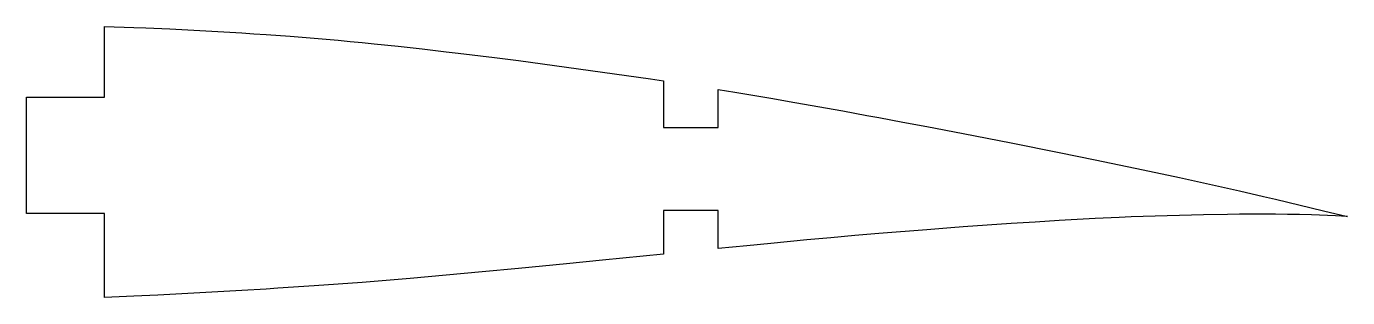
# Model space of a CAD drawing. Header units: millimetres. Extents: x 92 to 232, y -9 to 20.
import ezdxf

# ---------------------------------------------------------------- set-up
doc = ezdxf.new("R2010")
doc.units = ezdxf.units.MM
doc.layers.add('CUT', color=1, linetype='Continuous')

msp = doc.modelspace()

# ---------------------------------------------------------------- linework, layer by layer
at = {"layer": 'CUT'}
msp.add_lwpolyline([(100.31, 20.13), (103.42, 20.03), (104.69, 19.98), (107.24, 19.87), (108.52, 19.81), (111.07, 19.68), (112.34, 19.6), (114.89, 19.45), (116.16, 19.36), (117.44, 19.28), (119.99, 19.09), (121.26, 18.99), (122.54, 18.89), (123.81, 18.78), (125.09, 18.67), (126.36, 18.55), (127.64, 18.43), (128.91, 18.3), (131.46, 18.04), (132.73, 17.9), (134.01, 17.76), (136.56, 17.46), (137.83, 17.31), (141.66, 16.83), (144.21, 16.51), (145.48, 16.34), (149.3, 15.83), (151.85, 15.48), (153.13, 15.3), (155.68, 14.94), (158.23, 14.57), (159.61, 14.36), (159.61, 9.41), (165.4, 9.41), (165.4, 13.46), (167.15, 13.17), (168.42, 12.96), (170.97, 12.53), (173.52, 12.09), (178.62, 11.18), (181.17, 10.71), (182.44, 10.48), (184.99, 10), (187.54, 9.53), (191.37, 8.8), (192.64, 8.55), (196.46, 7.8), (201.56, 6.79), (205.39, 6.01), (207.93, 5.48), (210.48, 4.94), (214.31, 4.12), (218.13, 3.28), (220.68, 2.71), (223.23, 2.13), (224.5, 1.83), (229.6, 0.61), (232.15, 0), (230.88, 0.05), (228.33, 0.16), (227.05, 0.2), (225.78, 0.22), (224.5, 0.24), (223.23, 0.24), (221.96, 0.24), (220.68, 0.23), (219.41, 0.21), (216.86, 0.18), (214.31, 0.12), (213.03, 0.08), (211.76, 0.04), (210.48, 0), (209.21, -0.05), (207.93, -0.11), (205.39, -0.23), (201.56, -0.44), (199.01, -0.59), (196.46, -0.75), (193.91, -0.93), (191.37, -1.11), (190.09, -1.2), (187.54, -1.4), (182.44, -1.81), (179.89, -2.03), (177.34, -2.25), (174.8, -2.49), (170.97, -2.85), (168.42, -3.1), (165.4, -3.41), (165.4, 0.64), (159.61, 0.64), (159.61, -3.99), (153.13, -4.64), (149.3, -5.02), (144.21, -5.51), (140.38, -5.88), (136.56, -6.23), (132.73, -6.57), (130.18, -6.78), (127.64, -6.99), (125.09, -7.18), (122.54, -7.36), (118.71, -7.61), (117.44, -7.69), (114.89, -7.85), (111.07, -8.07), (108.52, -8.2), (105.97, -8.33), (103.42, -8.45), (100.31, -8.59), (100.31, 0.32), (92.03, 0.32), (92.03, 12.63), (100.31, 12.63)], close=True, dxfattribs=at)

doc.saveas('drawing.dxf')
